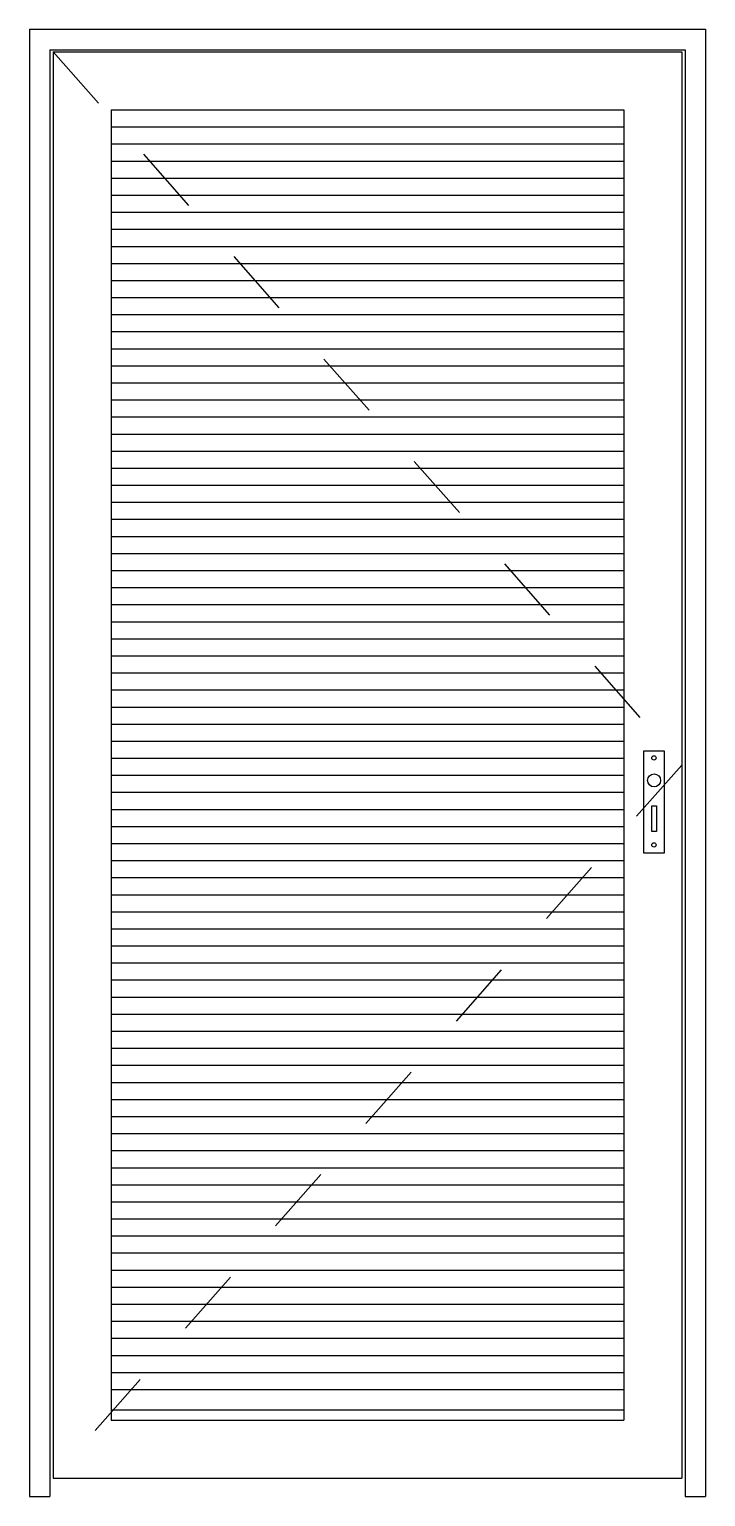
# Model space of a CAD drawing. Header units: millimetres. Extents: x -1.61 to -0.62, y 1345.4 to 1347.55.
import ezdxf

# ---------------------------------------------------------------- set-up
doc = ezdxf.new("R2010")
doc.units = ezdxf.units.MM
doc.header["$LTSCALE"] = 0.5
doc.linetypes.add('HIDDEN2', pattern=[0.1875, 0.125, -0.0625])
doc.layers.add('Gravia_Portas', color=1, linetype='Continuous')
doc.layers.add('Gravia_Portas_hidden2', color=1, linetype='HIDDEN2')

msp = doc.modelspace()

# ---------------------------------------------------------------- linework, layer by layer
at = {"layer": 'Gravia_Portas', "color": 2}
for p, q in [((-1.6134, 1347.551), (-0.6224, 1347.551)), ((-1.6134, 1347.551), (-1.6134, 1345.401)), ((-0.6224, 1347.551), (-0.6224, 1345.401))]:
    msp.add_line(p, q, dxfattribs=at)
at = {"layer": 'Gravia_Portas'}
for p, q in [((-1.5834, 1347.521), (-0.6524, 1347.521)), ((-1.5834, 1347.521), (-1.5834, 1345.401)), ((-1.5784, 1347.518), (-0.6574, 1347.518)), ((-1.5784, 1347.518), (-1.5784, 1345.428)), ((-0.6574, 1347.518), (-0.6574, 1345.428)), ((-0.6524, 1347.521), (-0.6524, 1345.401)), ((-1.4934, 1347.433), (-0.7424, 1347.433)), ((-1.4934, 1347.433), (-1.4934, 1345.513)), ((-0.7424, 1347.433), (-0.7424, 1345.513)), ((-1.4934, 1347.408), (-0.7424, 1347.408)), ((-1.4934, 1347.383), (-0.7424, 1347.383)), ((-1.4934, 1347.358), (-0.7424, 1347.358)), ((-1.4934, 1347.333), (-0.7424, 1347.333)), ((-1.4934, 1347.308), (-0.7424, 1347.308)), ((-1.4934, 1347.283), (-0.7424, 1347.283)), ((-1.4934, 1347.258), (-0.7424, 1347.258)), ((-1.4934, 1347.233), (-0.7424, 1347.233)), ((-1.4934, 1347.208), (-0.7424, 1347.208)), ((-1.4934, 1347.183), (-0.7424, 1347.183)), ((-1.4934, 1347.158), (-0.7424, 1347.158)), ((-1.4934, 1347.133), (-0.7424, 1347.133)), ((-1.4934, 1347.108), (-0.7424, 1347.108)), ((-1.4934, 1347.083), (-0.7424, 1347.083)), ((-1.4934, 1347.058), (-0.7424, 1347.058)), ((-1.4934, 1347.033), (-0.7424, 1347.033)), ((-1.4934, 1347.008), (-0.7424, 1347.008)), ((-1.4934, 1346.983), (-0.7424, 1346.983)), ((-1.4934, 1346.958), (-0.7424, 1346.958)), ((-1.4934, 1346.933), (-0.7424, 1346.933)), ((-1.4934, 1346.908), (-0.7424, 1346.908)), ((-1.4934, 1346.883), (-0.7424, 1346.883)), ((-1.4934, 1346.858), (-0.7424, 1346.858)), ((-1.4934, 1346.833), (-0.7424, 1346.833)), ((-1.4934, 1346.808), (-0.7424, 1346.808)), ((-1.4934, 1346.783), (-0.7424, 1346.783)), ((-1.4934, 1346.758), (-0.7424, 1346.758)), ((-1.4934, 1346.733), (-0.7424, 1346.733)), ((-1.4934, 1346.708), (-0.7424, 1346.708)), ((-1.4934, 1346.683), (-0.7424, 1346.683)), ((-1.4934, 1346.658), (-0.7424, 1346.658)), ((-1.4934, 1346.633), (-0.7424, 1346.633)), ((-1.4934, 1346.608), (-0.7424, 1346.608)), ((-1.4934, 1346.583), (-0.7424, 1346.583)), ((-1.4934, 1346.558), (-0.7424, 1346.558)), ((-1.4934, 1346.533), (-0.7424, 1346.533)), ((-1.4934, 1346.508), (-0.7424, 1346.508)), ((-1.4934, 1346.483), (-0.7424, 1346.483)), ((-0.713, 1346.344), (-0.713, 1346.494)), ((-0.713, 1346.494), (-0.683, 1346.494)), ((-0.683, 1346.494), (-0.683, 1346.344)), ((-1.4934, 1346.458), (-0.7424, 1346.458)), ((-1.4934, 1346.433), (-0.7424, 1346.433)), ((-1.4934, 1346.408), (-0.7424, 1346.408)), ((-0.7014, 1346.4133), (-0.6946, 1346.4133)), ((-0.7014, 1346.3758), (-0.7014, 1346.4133)), ((-0.6946, 1346.4133), (-0.6946, 1346.3758)), ((-1.4934, 1346.383), (-0.7424, 1346.383)), ((-0.6946, 1346.3758), (-0.7014, 1346.3758)), ((-1.4934, 1346.358), (-0.7424, 1346.358)), ((-1.4934, 1346.333), (-0.7424, 1346.333)), ((-0.683, 1346.344), (-0.713, 1346.344)), ((-1.4934, 1346.308), (-0.7424, 1346.308)), ((-1.4934, 1346.283), (-0.7424, 1346.283)), ((-1.4934, 1346.258), (-0.7424, 1346.258)), ((-1.4934, 1346.233), (-0.7424, 1346.233)), ((-1.4934, 1346.208), (-0.7424, 1346.208)), ((-1.4934, 1346.183), (-0.7424, 1346.183)), ((-1.4934, 1346.158), (-0.7424, 1346.158)), ((-1.4934, 1346.133), (-0.7424, 1346.133)), ((-1.4934, 1346.108), (-0.7424, 1346.108)), ((-1.4934, 1346.083), (-0.7424, 1346.083)), ((-1.4934, 1346.058), (-0.7424, 1346.058)), ((-1.4934, 1346.033), (-0.7424, 1346.033)), ((-1.4934, 1346.008), (-0.7424, 1346.008)), ((-1.4934, 1345.983), (-0.7424, 1345.983)), ((-1.4934, 1345.958), (-0.7424, 1345.958)), ((-1.4934, 1345.933), (-0.7424, 1345.933)), ((-1.4934, 1345.908), (-0.7424, 1345.908)), ((-1.4934, 1345.883), (-0.7424, 1345.883)), ((-1.4934, 1345.858), (-0.7424, 1345.858)), ((-1.4934, 1345.833), (-0.7424, 1345.833)), ((-1.4934, 1345.808), (-0.7424, 1345.808)), ((-1.4934, 1345.783), (-0.7424, 1345.783)), ((-1.4934, 1345.758), (-0.7424, 1345.758)), ((-1.4934, 1345.733), (-0.7424, 1345.733)), ((-1.4934, 1345.708), (-0.7424, 1345.708)), ((-1.4934, 1345.683), (-0.7424, 1345.683)), ((-1.4934, 1345.658), (-0.7424, 1345.658)), ((-1.4934, 1345.633), (-0.7424, 1345.633)), ((-1.4934, 1345.608), (-0.7424, 1345.608)), ((-1.4934, 1345.583), (-0.7424, 1345.583)), ((-1.4934, 1345.558), (-0.7424, 1345.558)), ((-1.4934, 1345.528), (-0.7424, 1345.528)), ((-1.4934, 1345.513), (-0.7424, 1345.513)), ((-1.5784, 1345.428), (-0.6574, 1345.428)), ((-1.6134, 1345.401), (-1.5834, 1345.401)), ((-0.6524, 1345.401), (-0.6224, 1345.401))]:
    msp.add_line(p, q, dxfattribs=at)
for centre, radius in [((-0.6982, 1346.4834), 0.00318), ((-0.698, 1346.4505), 0.00955), ((-0.6982, 1346.356), 0.00318)]:
    msp.add_circle(centre, radius, dxfattribs=at)
at = {"layer": 'Gravia_Portas_hidden2'}
for p, q in [((-1.5784, 1347.518), (-0.6574, 1346.473)), ((-0.6574, 1346.473), (-1.5784, 1345.428))]:
    msp.add_line(p, q, dxfattribs=at)

doc.saveas('drawing.dxf')
